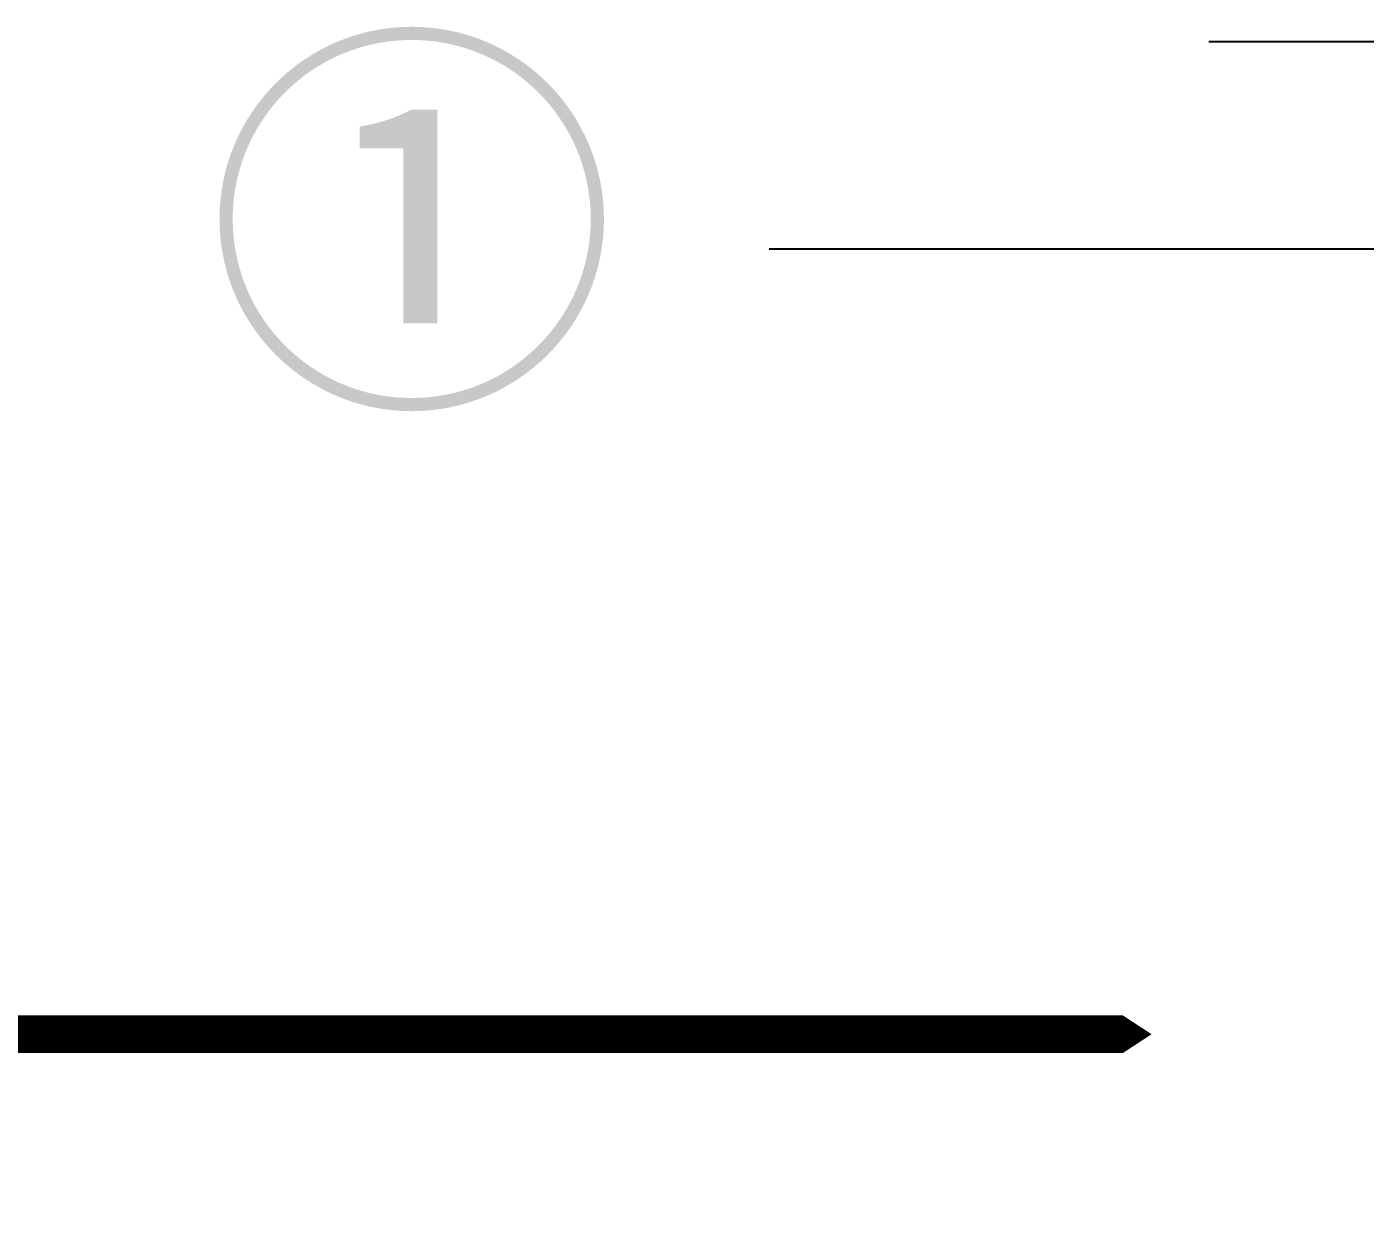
# Model space of a CAD drawing. Header units: millimetres. Extents: x 0 to 119933, y -45162 to 41221.
# Drawn here: x 28028.1 to 28382.1, y 2349.7 to 2666.3 of the extents above; entities that cross this region are included whole.
import ezdxf
from ezdxf import colors
from ezdxf.entities.mleader import LeaderData, LeaderLine
from ezdxf.math import Vec2, Vec3

# ---------------------------------------------------------------- set-up
doc = ezdxf.new("R2010")
doc.units = ezdxf.units.MM
doc.layers.get('DEFPOINTS').update_dxf_attribs({"color": 166})
doc.layers.add('F_CONC', color=7, linetype='Continuous')
doc.styles.get("Standard").update_dxf_attribs({"font": 'arial.ttf'})

msp = doc.modelspace()

# ---------------------------------------------------------------- linework, layer by layer
at = {"layer": 'DEFPOINTS', "color": 1, "elevation": -0.82}
msp.add_lwpolyline([(27930.83, 2399.75, 10, 10, 0), (28249.25, 2399.75, 100, 0, 0), (28325.62, 2399.75, 0, 0, 0)], format="xyseb", dxfattribs=at)
at = {"layer": 'F_CONC', "color": 5}
msp.add_line((29261.58, 2662.31, 0.86), (28374.77, 2662.32, 0.86), dxfattribs=at)
at = {"layer": 'F_CONC', "color": 5, "elevation": 0.86}
msp.add_lwpolyline([(29829.89, 2662.32), (29098.37, 2662.32), (29098.37, 2662.32), (29098.37, 2662.32), (29098.37, 2662.32), (29098.37, 2662.32), (28340.78, 2662.32)], dxfattribs=at)

# ---------------------------------------------------------------- leaders
ml = msp.add_multileader_mtext('Standard')
ml.set_content('{\\fSimSun|b0|i0|c134|p2;①}', color=256)
ml.set_leader_properties()
ml.build(insert=Vec2(0, 0))
ml.multileader.update_dxf_attribs({"arrow_head_size": 80, "scale": 20})
ctx = ml.context
ctx.base_point, ctx.scale, ctx.char_height, ctx.arrow_head_size, ctx.landing_gap_size, ctx.plane_origin = Vec3(28037.64, 2607.47), 20, 80, 80, 40, Vec3(28690.45, 2607.47)
ctx.text_align_type = 2
notes = []
notes.append((ctx, [(0, (1, 1, 0), (28384.46, 2607.47), (-1, 0), 160, [(0, [(28744.24, 2607.47)], 0, [])])]))
ctx.mtext.insert, ctx.mtext.rotation, ctx.mtext.alignment, ctx.mtext.flow_direction = Vec3(28184.46, 2653.95), -6.116046, 3, 5
for ctx, leaders in notes:
    for number, flags, end, landing, length, lines in leaders:
        leader = LeaderData()
        leader.index, (leader.has_last_leader_line, leader.has_dogleg_vector, leader.attachment_direction) = number, flags
        leader.last_leader_point, leader.dogleg_vector, leader.dogleg_length = Vec3(end), Vec3(landing), length
        for number, points, colour, breaks in lines:
            line = LeaderLine()
            line.index, line.vertices, line.color, line.breaks = number, Vec3.list(points), colors.encode_raw_color(colour), breaks
            leader.lines.append(line)
        ctx.leaders.append(leader)

doc.saveas('drawing.dxf')
